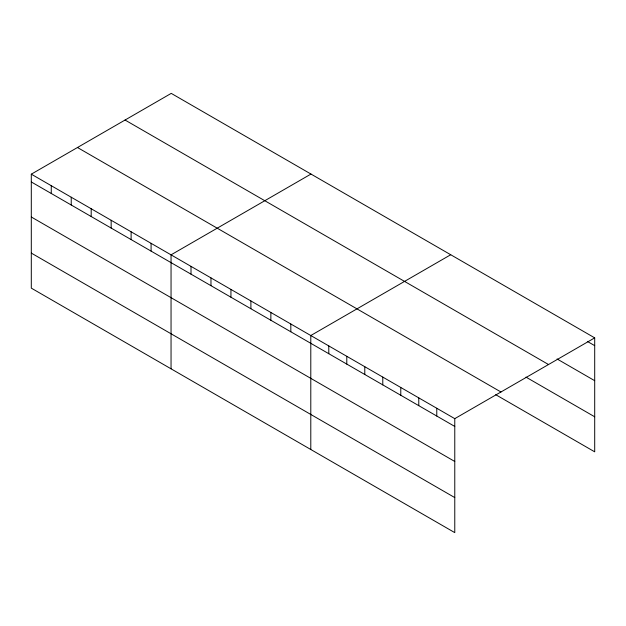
<?xml version="1.0" encoding="UTF-8"?>
<svg xmlns="http://www.w3.org/2000/svg" width="626" height="626" viewBox="0 0 626 626"><rect width="100%" height="100%" fill="white"/><g stroke="black" fill="none" stroke-linecap="round" stroke-linejoin="round"><path stroke-width="0.94" d="M454.773 461.479L454.773 418.653L31.3 174.169L31.3 288.132L454.773 532.624L454.773 461.479L31.3 216.995M495.714 394.685L594.7 451.831L594.7 337.868L171.227 93.376L31.3 174.169M310.973 174.059L171.047 254.845L171.047 368.816M450.72 254.743L310.793 335.528L310.793 449.491M454.773 418.653L594.7 337.868M587.337 341.405L594.7 345.654M557.07 358.964L594.7 380.694M125.051 120.035L548.525 364.528M525.981 377.118L594.7 416.791M77.475 147.509L500.949 391.993M31.3 181.955L454.773 426.439M31.3 253.092L454.773 497.584M436.776 408.262L436.776 416.047M418.778 397.87L418.778 405.656M400.781 387.486L400.781 395.264M382.783 377.095L382.783 384.88M364.786 366.703L364.786 374.489M346.788 356.311L346.788 364.097M328.791 345.92L328.791 353.706M290.824 324.002L290.824 331.788M270.862 312.476L270.862 320.262M250.901 300.95L250.901 308.735M230.939 289.423L230.939 297.209M210.97 277.897L210.97 285.683M191.008 266.371L191.008 274.157M151.085 243.318L151.085 251.104M131.116 231.792L131.116 239.578M111.154 220.274L111.154 228.052M91.193 208.748L91.193 216.526M71.231 197.221L71.231 205.007M51.262 185.695L51.262 193.481"/></g></svg>
